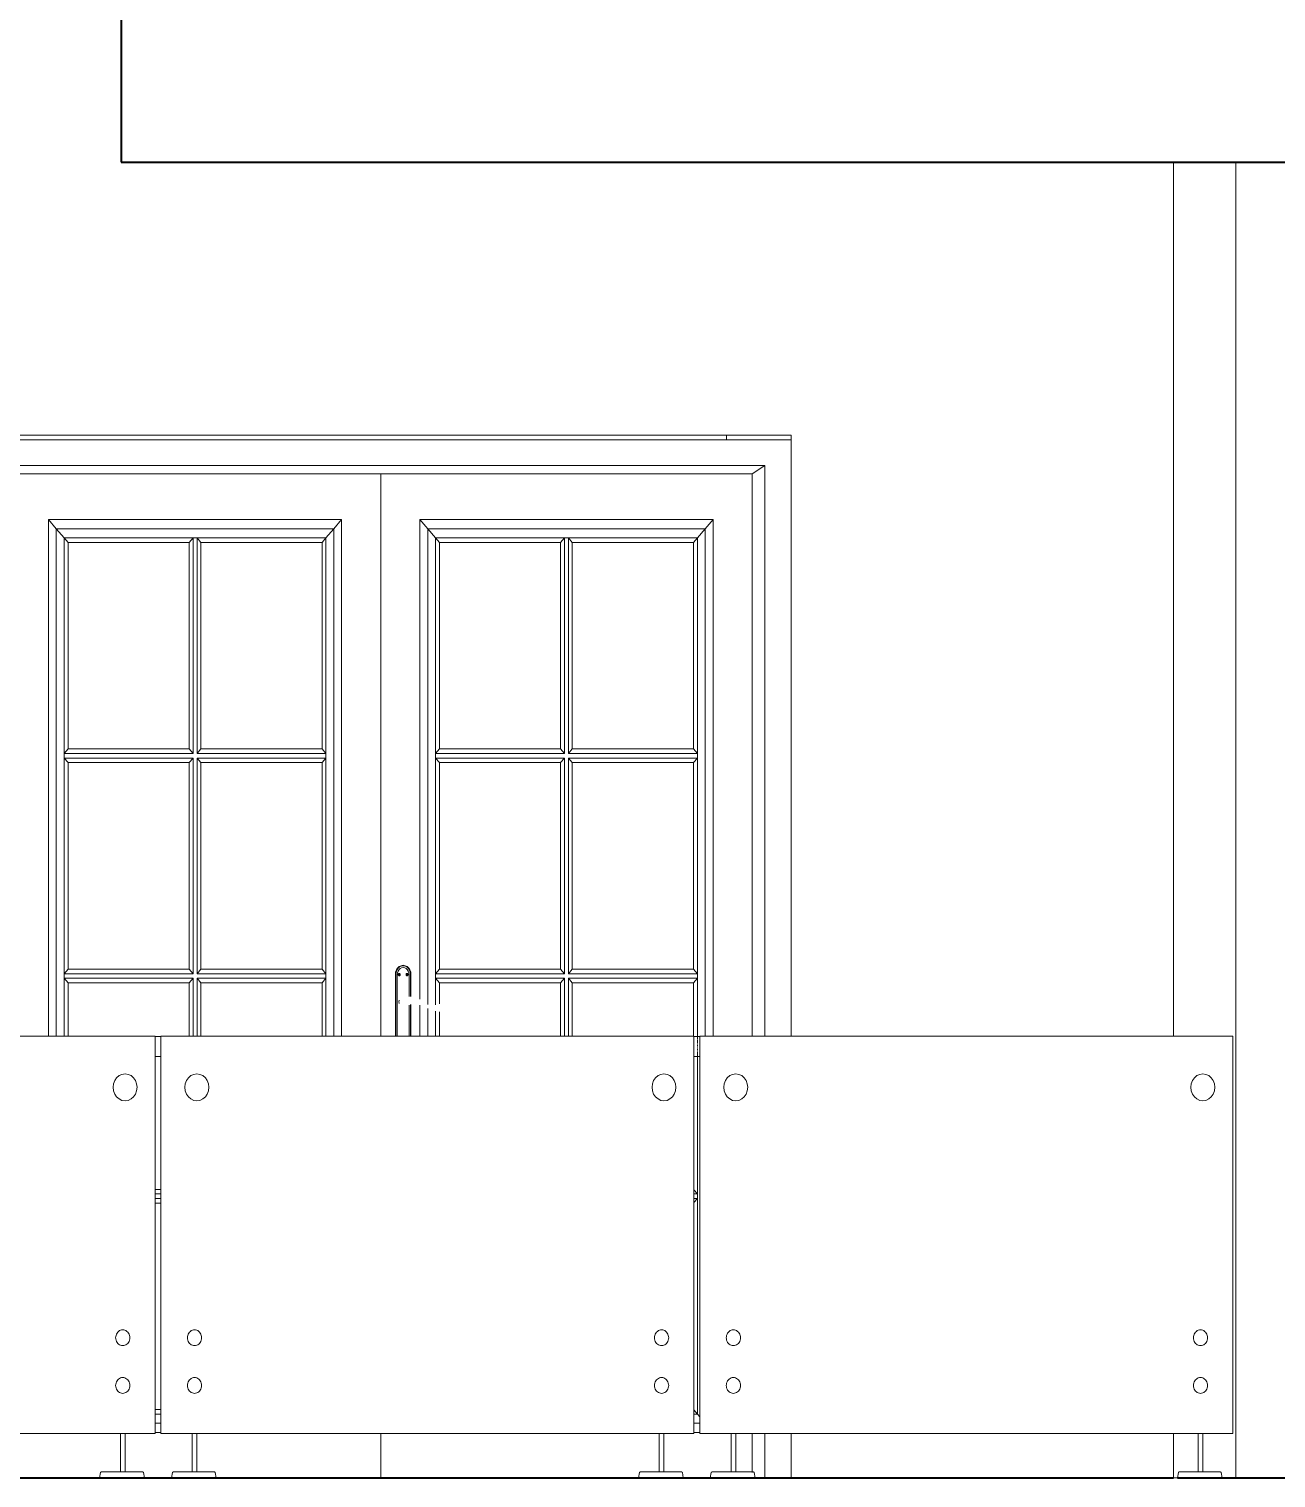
# Model space of a CAD drawing. Header units: inches. Extents: x 137851 to 141026, y -21374 to -19129.
# Drawn here: x 139119.3 to 139219.7, y -20372.3 to -20255.6 of the extents above; entities that cross this region are included whole.
import ezdxf

# ---------------------------------------------------------------- set-up
doc = ezdxf.new("R2010")
doc.units = ezdxf.units.IN
doc.header["$LTSCALE"] = 0.5
doc.header["$MEASUREMENT"] = 0
for name, color, linetype, lineweight in [('PARAPET', 50, 'Continuous', 13), ('wall', 1, 'Continuous', 40), ('window', 4, 'Continuous', 13)]:
    doc.layers.add(name, color=color, linetype=linetype, lineweight=lineweight)

msp = doc.modelspace()

# ---------------------------------------------------------------- linework, layer by layer
at = {"layer": 'PARAPET'}
for p, q in [((139211.45, -20336.71), (139211.45, -20266.29)), ((139216.45, -20372.29), (139216.45, -20266.29))]:
    msp.add_line(p, q, dxfattribs=at)
at = {"layer": 'wall'}
for p, q in [((139126.67, -20252.29), (139126.67, -20266.29)), ((139126.67, -20266.29), (139361.68, -20266.29)), ((139117.68, -20372.29), (139124.95, -20372.29)), ((139124.95, -20372.29), (139134.34, -20372.29)), ((139134.34, -20372.29), (139147.59, -20372.29)), ((139147.59, -20372.29), (139168.35, -20372.29)), ((139168.35, -20372.29), (139177.74, -20372.29)), ((139177.74, -20372.29), (139178.53, -20372.29)), ((139178.53, -20372.29), (139180.64, -20372.29)), ((139180.64, -20372.29), (139211.45, -20372.29)), ((139211.75, -20372.29), (139229.26, -20372.29)), ((139215.36, -20372.29), (139216.45, -20372.29))]:
    msp.add_line(p, q, dxfattribs=at)
at = {"layer": 'window'}
for p, q in [((139084.64, -20288.29), (139180.64, -20288.29)), ((139175.45, -20288.66), (139175.45, -20288.29)), ((139180.64, -20288.66), (139180.64, -20288.29)), ((139084.64, -20288.66), (139180.64, -20288.66)), ((139180.64, -20336.71), (139180.64, -20288.66)), ((139178.53, -20290.72), (139086.75, -20290.72)), ((139178.53, -20290.72), (139177.5, -20291.4)), ((139178.53, -20336.71), (139178.53, -20290.72)), ((139087.78, -20291.4), (139177.5, -20291.4)), ((139147.59, -20336.71), (139147.59, -20291.4)), ((139177.5, -20291.4), (139177.5, -20336.71)), ((139120.83, -20295.08), (139120.83, -20336.71)), ((139144.44, -20295.08), (139120.83, -20295.08)), ((139120.83, -20295.08), (139121.46, -20295.82)), ((139144.44, -20295.08), (139143.81, -20295.82)), ((139144.44, -20336.71), (139144.44, -20295.08)), ((139150.74, -20295.08), (139150.74, -20333.73)), ((139174.35, -20295.08), (139150.74, -20295.08)), ((139150.74, -20295.08), (139151.37, -20295.82)), ((139174.35, -20295.08), (139173.72, -20295.82)), ((139174.35, -20336.71), (139174.35, -20295.08)), ((139121.46, -20295.82), (139121.46, -20336.71)), ((139143.81, -20295.82), (139121.46, -20295.82)), ((139121.46, -20295.82), (139122.09, -20296.55)), ((139122.09, -20296.55), (139122.09, -20336.71)), ((139122.09, -20296.55), (139143.18, -20296.55)), ((139122.41, -20296.92), (139122.09, -20296.55)), ((139132.17, -20296.92), (139132.48, -20296.55)), ((139132.48, -20296.55), (139132.48, -20313.92)), ((139132.8, -20313.92), (139132.8, -20296.55)), ((139132.8, -20296.55), (139133.11, -20296.92)), ((139142.87, -20296.92), (139143.18, -20296.55)), ((139143.81, -20295.82), (139143.18, -20296.55)), ((139143.18, -20336.71), (139143.18, -20296.55)), ((139143.81, -20295.82), (139143.81, -20336.71)), ((139151.37, -20295.82), (139151.37, -20334.15)), ((139173.72, -20295.82), (139151.37, -20295.82)), ((139151.37, -20295.82), (139152, -20296.55)), ((139152, -20296.55), (139152, -20334.18)), ((139152, -20296.55), (139173.09, -20296.55)), ((139152.31, -20296.92), (139152, -20296.55)), ((139162.07, -20296.92), (139162.39, -20296.55)), ((139162.39, -20296.55), (139162.39, -20313.92)), ((139162.7, -20313.92), (139162.7, -20296.55)), ((139162.7, -20296.55), (139163.02, -20296.92)), ((139172.78, -20296.92), (139173.09, -20296.55)), ((139173.72, -20295.82), (139173.09, -20296.55)), ((139173.09, -20336.72), (139173.09, -20296.55)), ((139173.72, -20295.82), (139173.72, -20336.71)), ((139122.41, -20296.92), (139122.41, -20313.56)), ((139132.17, -20296.92), (139122.41, -20296.92)), ((139132.17, -20313.56), (139132.17, -20296.92)), ((139142.87, -20296.92), (139133.11, -20296.92)), ((139133.11, -20296.92), (139133.11, -20313.56)), ((139142.87, -20313.56), (139142.87, -20296.92)), ((139152.31, -20296.92), (139152.31, -20313.56)), ((139162.07, -20296.92), (139152.31, -20296.92)), ((139162.07, -20313.56), (139162.07, -20296.92)), ((139172.78, -20296.92), (139163.02, -20296.92)), ((139163.02, -20296.92), (139163.02, -20313.56)), ((139172.78, -20313.56), (139172.78, -20296.92)), ((139122.09, -20313.92), (139122.41, -20313.56)), ((139132.48, -20313.92), (139122.09, -20313.92)), ((139122.41, -20313.56), (139132.17, -20313.56)), ((139132.48, -20313.92), (139132.17, -20313.56)), ((139133.11, -20313.56), (139132.8, -20313.92)), ((139143.18, -20313.92), (139132.8, -20313.92)), ((139133.11, -20313.56), (139142.87, -20313.56)), ((139142.87, -20313.56), (139143.18, -20313.92)), ((139152, -20313.92), (139152.31, -20313.56)), ((139162.39, -20313.92), (139152, -20313.92)), ((139152.31, -20313.56), (139162.07, -20313.56)), ((139162.39, -20313.92), (139162.07, -20313.56)), ((139163.02, -20313.56), (139162.7, -20313.92)), ((139173.09, -20313.92), (139162.7, -20313.92)), ((139163.02, -20313.56), (139172.78, -20313.56)), ((139172.78, -20313.56), (139173.09, -20313.92)), ((139122.09, -20314.29), (139132.48, -20314.29)), ((139122.41, -20314.66), (139122.09, -20314.29)), ((139132.17, -20314.66), (139122.41, -20314.66)), ((139122.41, -20314.66), (139122.41, -20331.3)), ((139132.17, -20314.66), (139132.48, -20314.29)), ((139132.17, -20331.3), (139132.17, -20314.66)), ((139132.48, -20314.29), (139132.48, -20331.67)), ((139132.8, -20331.67), (139132.8, -20314.29)), ((139132.8, -20314.29), (139143.18, -20314.29)), ((139132.8, -20314.29), (139133.11, -20314.66)), ((139133.11, -20314.66), (139133.11, -20331.3)), ((139142.87, -20314.66), (139133.11, -20314.66)), ((139143.18, -20314.29), (139142.87, -20314.66)), ((139142.87, -20331.3), (139142.87, -20314.66)), ((139152, -20314.29), (139162.39, -20314.29)), ((139152.31, -20314.66), (139152, -20314.29)), ((139162.07, -20314.66), (139152.31, -20314.66)), ((139152.31, -20314.66), (139152.31, -20331.3)), ((139162.07, -20314.66), (139162.39, -20314.29)), ((139162.07, -20331.3), (139162.07, -20314.66)), ((139162.39, -20314.29), (139162.39, -20331.67)), ((139162.7, -20331.67), (139162.7, -20314.29)), ((139162.7, -20314.29), (139173.09, -20314.29)), ((139162.7, -20314.29), (139163.02, -20314.66)), ((139163.02, -20314.66), (139163.02, -20331.3)), ((139172.78, -20314.66), (139163.02, -20314.66)), ((139173.09, -20314.29), (139172.78, -20314.66)), ((139172.78, -20331.3), (139172.78, -20314.66)), ((139122.09, -20331.67), (139122.41, -20331.3)), ((139132.48, -20331.67), (139122.09, -20331.67)), ((139122.41, -20331.3), (139132.17, -20331.3)), ((139132.48, -20331.67), (139132.17, -20331.3)), ((139133.11, -20331.3), (139132.8, -20331.67)), ((139143.18, -20331.67), (139132.8, -20331.67)), ((139133.11, -20331.3), (139142.87, -20331.3)), ((139142.87, -20331.3), (139143.18, -20331.67)), ((139148.77, -20331.73), (139148.79, -20331.54)), ((139148.77, -20336.71), (139148.77, -20331.73)), ((139148.79, -20331.54), (139148.85, -20331.36)), ((139148.8, -20331.73), (139148.82, -20331.55)), ((139148.8, -20336.71), (139148.8, -20331.73)), ((139148.82, -20331.55), (139148.88, -20331.38)), ((139148.85, -20331.36), (139148.95, -20331.21)), ((139148.88, -20331.38), (139148.97, -20331.24)), ((139148.92, -20331.74), (139148.94, -20331.59)), ((139148.94, -20331.59), (139148.99, -20331.45)), ((139148.95, -20331.21), (139149.08, -20331.09)), ((139148.97, -20331.24), (139149.1, -20331.12)), ((139148.99, -20331.45), (139149.06, -20331.34)), ((139149, -20331.72), (139149.01, -20331.7)), ((139149, -20331.74), (139149, -20331.72)), ((139149.01, -20331.7), (139149.02, -20331.68)), ((139149.02, -20331.68), (139149.04, -20331.66)), ((139149.02, -20331.68), (139149.08, -20331.74)), ((139149.08, -20331.74), (139149.03, -20331.67)), ((139149.04, -20331.66), (139149.06, -20331.65)), ((139149.06, -20331.34), (139149.16, -20331.25)), ((139149.06, -20331.65), (139149.08, -20331.65)), ((139149.08, -20331.09), (139149.23, -20331.02)), ((139149.08, -20331.65), (139149.1, -20331.65)), ((139149.13, -20331.67), (139149.08, -20331.74)), ((139149.14, -20331.68), (139149.08, -20331.74)), ((139149.1, -20331.12), (139149.24, -20331.05)), ((139149.1, -20331.65), (139149.12, -20331.66)), ((139149.12, -20331.66), (139149.14, -20331.68)), ((139149.14, -20331.68), (139149.15, -20331.7)), ((139149.15, -20331.7), (139149.16, -20331.72)), ((139149.16, -20331.25), (139149.27, -20331.2)), ((139149.16, -20331.72), (139149.16, -20331.74)), ((139149.23, -20331.02), (139149.4, -20330.99)), ((139149.24, -20331.05), (139149.4, -20331.03)), ((139149.27, -20331.2), (139149.4, -20331.18)), ((139149.4, -20330.99), (139149.56, -20331.02)), ((139149.4, -20331.03), (139149.55, -20331.05)), ((139149.4, -20331.18), (139149.52, -20331.2)), ((139149.52, -20331.2), (139149.63, -20331.25)), ((139149.55, -20331.05), (139149.69, -20331.12)), ((139149.56, -20331.02), (139149.71, -20331.09)), ((139149.63, -20331.25), (139149.73, -20331.34)), ((139149.63, -20331.72), (139149.64, -20331.7)), ((139149.63, -20331.74), (139149.63, -20331.72)), ((139149.64, -20331.7), (139149.65, -20331.68)), ((139149.65, -20331.68), (139149.67, -20331.66)), ((139149.65, -20331.68), (139149.65, -20331.68)), ((139149.65, -20331.68), (139149.71, -20331.74)), ((139149.71, -20331.74), (139149.66, -20331.67)), ((139149.67, -20331.66), (139149.69, -20331.65)), ((139149.69, -20331.12), (139149.82, -20331.24)), ((139149.69, -20331.65), (139149.71, -20331.65)), ((139149.71, -20331.09), (139149.84, -20331.21)), ((139149.71, -20331.65), (139149.73, -20331.65)), ((139149.76, -20331.67), (139149.71, -20331.74)), ((139149.77, -20331.68), (139149.71, -20331.74)), ((139149.73, -20331.34), (139149.8, -20331.45)), ((139149.73, -20331.65), (139149.75, -20331.66)), ((139149.75, -20331.66), (139149.76, -20331.67)), ((139149.76, -20331.67), (139149.77, -20331.68)), ((139149.77, -20331.68), (139149.78, -20331.7)), ((139149.78, -20331.7), (139149.79, -20331.72)), ((139149.79, -20331.72), (139149.79, -20331.74)), ((139149.8, -20331.45), (139149.85, -20331.59)), ((139149.82, -20331.24), (139149.91, -20331.38)), ((139149.84, -20331.21), (139149.94, -20331.36)), ((139149.85, -20331.59), (139149.87, -20331.74)), ((139149.91, -20331.38), (139149.97, -20331.55)), ((139149.94, -20331.36), (139150, -20331.54)), ((139149.97, -20331.55), (139149.99, -20331.73)), ((139149.99, -20331.73), (139149.99, -20333.51)), ((139150, -20331.54), (139150.02, -20331.73)), ((139150.02, -20331.73), (139150.02, -20333.51)), ((139152, -20331.67), (139152.31, -20331.3)), ((139162.39, -20331.67), (139152, -20331.67)), ((139152.31, -20331.3), (139162.07, -20331.3)), ((139162.39, -20331.67), (139162.07, -20331.3)), ((139163.02, -20331.3), (139162.7, -20331.67)), ((139173.09, -20331.67), (139162.7, -20331.67)), ((139163.02, -20331.3), (139172.78, -20331.3)), ((139172.78, -20331.3), (139173.09, -20331.67)), ((139122.09, -20332.03), (139132.48, -20332.03)), ((139122.41, -20332.4), (139122.09, -20332.03)), ((139132.17, -20332.4), (139122.41, -20332.4)), ((139122.41, -20332.4), (139122.41, -20336.71)), ((139132.48, -20332.03), (139132.17, -20332.4)), ((139132.17, -20336.71), (139132.17, -20332.4)), ((139132.48, -20332.03), (139132.48, -20336.71)), ((139132.8, -20336.71), (139132.8, -20332.03)), ((139132.8, -20332.03), (139143.18, -20332.03)), ((139132.8, -20332.03), (139133.11, -20332.4)), ((139133.11, -20332.4), (139133.11, -20336.71)), ((139142.87, -20332.4), (139133.11, -20332.4)), ((139142.87, -20332.4), (139143.18, -20332.03)), ((139142.87, -20336.71), (139142.87, -20332.4)), ((139148.92, -20336.71), (139148.92, -20331.74)), ((139149, -20331.77), (139149, -20331.74)), ((139149.01, -20331.79), (139149, -20331.77)), ((139149.02, -20331.81), (139149.01, -20331.79)), ((139149.08, -20331.74), (139149.02, -20331.8)), ((139149.04, -20331.82), (139149.02, -20331.81)), ((139149.08, -20331.75), (139149.03, -20331.81)), ((139149.06, -20331.83), (139149.04, -20331.82)), ((139149.08, -20331.83), (139149.06, -20331.83)), ((139149.14, -20331.8), (139149.08, -20331.74)), ((139149.08, -20331.75), (139149.13, -20331.81)), ((139149.1, -20331.83), (139149.08, -20331.83)), ((139149.12, -20331.82), (139149.1, -20331.83)), ((139149.13, -20331.81), (139149.12, -20331.82)), ((139149.14, -20331.81), (139149.13, -20331.81)), ((139149.15, -20331.79), (139149.14, -20331.81)), ((139149.16, -20331.77), (139149.15, -20331.79)), ((139149.16, -20331.74), (139149.16, -20331.77)), ((139149.63, -20331.77), (139149.63, -20331.74)), ((139149.64, -20331.79), (139149.63, -20331.77)), ((139149.65, -20331.8), (139149.64, -20331.79)), ((139149.71, -20331.74), (139149.65, -20331.8)), ((139149.65, -20331.81), (139149.65, -20331.8)), ((139149.67, -20331.82), (139149.65, -20331.81)), ((139149.71, -20331.75), (139149.66, -20331.81)), ((139149.69, -20331.83), (139149.67, -20331.82)), ((139149.71, -20331.83), (139149.69, -20331.83)), ((139149.77, -20331.8), (139149.71, -20331.74)), ((139149.71, -20331.75), (139149.76, -20331.81)), ((139149.73, -20331.83), (139149.71, -20331.83)), ((139149.75, -20331.82), (139149.73, -20331.83)), ((139149.77, -20331.81), (139149.75, -20331.82)), ((139149.78, -20331.79), (139149.77, -20331.81)), ((139149.79, -20331.77), (139149.78, -20331.79)), ((139149.79, -20331.74), (139149.79, -20331.77)), ((139149.87, -20331.74), (139149.87, -20333.5)), ((139152, -20332.03), (139162.39, -20332.03)), ((139152.31, -20332.4), (139152, -20332.03)), ((139162.07, -20332.4), (139152.31, -20332.4)), ((139152.31, -20332.4), (139152.31, -20334.1)), ((139162.39, -20332.03), (139162.07, -20332.4)), ((139162.07, -20336.71), (139162.07, -20332.4)), ((139162.39, -20332.03), (139162.39, -20336.71)), ((139162.7, -20336.71), (139162.7, -20332.03)), ((139162.7, -20332.03), (139173.09, -20332.03)), ((139162.7, -20332.03), (139163.02, -20332.4)), ((139163.02, -20332.4), (139163.02, -20336.71)), ((139172.78, -20332.4), (139163.02, -20332.4)), ((139172.78, -20332.4), (139173.09, -20332.03)), ((139172.78, -20336.71), (139172.78, -20332.4)), ((139149.06, -20333.83), (139149.05, -20333.93)), ((139149.05, -20333.93), (139149.06, -20334.04)), ((139149.07, -20333.8), (139149.06, -20333.83)), ((139149.06, -20334.04), (139149.07, -20334.07)), ((139149.87, -20334.19), (139149.87, -20336.71)), ((139149.99, -20334.15), (139149.99, -20336.71)), ((139150.02, -20334.14), (139150.02, -20336.71)), ((139150.74, -20334.19), (139150.74, -20336.71)), ((139151.37, -20334.46), (139151.37, -20336.71)), ((139152, -20334.69), (139152, -20336.71)), ((139152.31, -20334.73), (139152.31, -20336.71)), ((139086.49, -20336.71), (139129.41, -20336.71)), ((139129.41, -20336.71), (139129.41, -20368.71)), ((139129.89, -20336.72), (139129.41, -20336.72)), ((139129.89, -20336.71), (139172.81, -20336.71)), ((139129.89, -20368.71), (139129.89, -20336.71)), ((139172.81, -20336.71), (139172.81, -20368.71)), ((139173.29, -20336.72), (139172.81, -20336.72)), ((139173.09, -20336.83), (139173.09, -20336.73)), ((139173.09, -20336.92), (139173.09, -20336.86)), ((139173.09, -20337.04), (139173.09, -20336.96)), ((139173.09, -20337.17), (139173.09, -20337.08)), ((139173.09, -20337.27), (139173.09, -20337.22)), ((139173.09, -20337.37), (139173.09, -20337.32)), ((139173.09, -20337.48), (139173.09, -20337.42)), ((139173.09, -20337.58), (139173.09, -20337.53)), ((139173.29, -20336.71), (139216.21, -20336.71)), ((139173.29, -20368.71), (139173.29, -20336.71)), ((139216.21, -20336.71), (139216.21, -20368.71)), ((139129.89, -20338.34), (139129.41, -20338.34)), ((139173.29, -20338.34), (139172.81, -20338.34)), ((139173.09, -20337.69), (139173.09, -20337.64)), ((139173.09, -20337.84), (139173.09, -20337.74)), ((139173.09, -20337.94), (139173.09, -20337.89)), ((139173.09, -20338.07), (139173.09, -20337.98)), ((139173.09, -20338.17), (139173.09, -20338.1)), ((139173.09, -20338.28), (139173.09, -20338.21)), ((139173.09, -20367.15), (139173.09, -20338.3)), ((139126.32, -20340.06), (139126.52, -20339.88)), ((139126.52, -20339.88), (139126.75, -20339.78)), ((139126.75, -20339.78), (139127, -20339.74)), ((139127.25, -20339.78), (139127, -20339.74)), ((139127.25, -20339.78), (139127.48, -20339.88)), ((139127.68, -20340.06), (139127.48, -20339.88)), ((139132.1, -20340.06), (139132.3, -20339.88)), ((139132.3, -20339.88), (139132.53, -20339.78)), ((139132.53, -20339.78), (139132.78, -20339.74)), ((139133.03, -20339.78), (139132.78, -20339.74)), ((139133.03, -20339.78), (139133.27, -20339.88)), ((139133.47, -20340.06), (139133.27, -20339.88)), ((139169.72, -20340.06), (139169.92, -20339.88)), ((139169.92, -20339.88), (139170.15, -20339.78)), ((139170.15, -20339.78), (139170.4, -20339.74)), ((139170.65, -20339.78), (139170.4, -20339.74)), ((139170.65, -20339.78), (139170.88, -20339.88)), ((139171.08, -20340.06), (139170.88, -20339.88)), ((139175.5, -20340.06), (139175.7, -20339.88)), ((139175.7, -20339.88), (139175.93, -20339.78)), ((139175.93, -20339.78), (139176.18, -20339.74)), ((139176.43, -20339.78), (139176.18, -20339.74)), ((139176.43, -20339.78), (139176.67, -20339.88)), ((139176.87, -20340.06), (139176.67, -20339.88)), ((139213.12, -20340.06), (139213.32, -20339.88)), ((139213.32, -20339.88), (139213.55, -20339.78)), ((139213.55, -20339.78), (139213.8, -20339.74)), ((139214.05, -20339.78), (139213.8, -20339.74)), ((139214.05, -20339.78), (139214.28, -20339.88)), ((139214.48, -20340.06), (139214.28, -20339.88)), ((139126.07, -20340.54), (139126.04, -20340.82)), ((139126.04, -20340.82), (139126.07, -20341.1)), ((139126.07, -20340.54), (139126.16, -20340.28)), ((139126.16, -20340.28), (139126.32, -20340.06)), ((139127.68, -20340.06), (139127.83, -20340.28)), ((139127.93, -20340.54), (139127.83, -20340.28)), ((139127.93, -20340.54), (139127.96, -20340.82)), ((139127.93, -20341.1), (139127.96, -20340.82)), ((139131.85, -20340.54), (139131.82, -20340.82)), ((139131.82, -20340.82), (139131.85, -20341.1)), ((139131.85, -20340.54), (139131.95, -20340.28)), ((139131.95, -20340.28), (139132.1, -20340.06)), ((139133.47, -20340.06), (139133.62, -20340.28)), ((139133.71, -20340.54), (139133.62, -20340.28)), ((139133.71, -20340.54), (139133.75, -20340.82)), ((139133.71, -20341.1), (139133.75, -20340.82)), ((139169.47, -20340.54), (139169.44, -20340.82)), ((139169.44, -20340.82), (139169.47, -20341.1)), ((139169.47, -20340.54), (139169.56, -20340.28)), ((139169.56, -20340.28), (139169.72, -20340.06)), ((139171.08, -20340.06), (139171.23, -20340.28)), ((139171.33, -20340.54), (139171.23, -20340.28)), ((139171.33, -20340.54), (139171.36, -20340.82)), ((139171.33, -20341.1), (139171.36, -20340.82)), ((139175.25, -20340.54), (139175.22, -20340.82)), ((139175.22, -20340.82), (139175.25, -20341.1)), ((139175.25, -20340.54), (139175.35, -20340.28)), ((139175.35, -20340.28), (139175.5, -20340.06)), ((139176.87, -20340.06), (139177.02, -20340.28)), ((139177.11, -20340.54), (139177.02, -20340.28)), ((139177.11, -20340.54), (139177.15, -20340.82)), ((139177.11, -20341.1), (139177.15, -20340.82)), ((139212.87, -20340.54), (139212.84, -20340.82)), ((139212.84, -20340.82), (139212.87, -20341.1)), ((139212.87, -20340.54), (139212.96, -20340.28)), ((139212.96, -20340.28), (139213.12, -20340.06)), ((139214.48, -20340.06), (139214.63, -20340.28)), ((139214.73, -20340.54), (139214.63, -20340.28)), ((139214.73, -20340.54), (139214.76, -20340.82)), ((139214.73, -20341.1), (139214.76, -20340.82)), ((139126.16, -20341.37), (139126.07, -20341.1)), ((139126.32, -20341.59), (139126.16, -20341.37)), ((139126.32, -20341.59), (139126.52, -20341.76)), ((139126.52, -20341.76), (139126.75, -20341.87)), ((139126.75, -20341.87), (139127, -20341.91)), ((139127, -20341.91), (139127.25, -20341.87)), ((139127.25, -20341.87), (139127.48, -20341.76)), ((139127.48, -20341.76), (139127.68, -20341.59)), ((139127.83, -20341.37), (139127.68, -20341.59)), ((139127.93, -20341.1), (139127.83, -20341.37)), ((139131.95, -20341.37), (139131.85, -20341.1)), ((139132.1, -20341.59), (139131.95, -20341.37)), ((139132.1, -20341.59), (139132.3, -20341.76)), ((139132.3, -20341.76), (139132.53, -20341.87)), ((139132.53, -20341.87), (139132.78, -20341.91)), ((139132.78, -20341.91), (139133.03, -20341.87)), ((139133.03, -20341.87), (139133.27, -20341.76)), ((139133.27, -20341.76), (139133.47, -20341.59)), ((139133.62, -20341.37), (139133.47, -20341.59)), ((139133.71, -20341.1), (139133.62, -20341.37)), ((139169.56, -20341.37), (139169.47, -20341.1)), ((139169.72, -20341.59), (139169.56, -20341.37)), ((139169.72, -20341.59), (139169.92, -20341.76)), ((139169.92, -20341.76), (139170.15, -20341.87)), ((139170.15, -20341.87), (139170.4, -20341.91)), ((139170.4, -20341.91), (139170.65, -20341.87)), ((139170.65, -20341.87), (139170.88, -20341.76)), ((139170.88, -20341.76), (139171.08, -20341.59)), ((139171.23, -20341.37), (139171.08, -20341.59)), ((139171.33, -20341.1), (139171.23, -20341.37)), ((139175.35, -20341.37), (139175.25, -20341.1)), ((139175.5, -20341.59), (139175.35, -20341.37)), ((139175.5, -20341.59), (139175.7, -20341.76)), ((139175.7, -20341.76), (139175.93, -20341.87)), ((139175.93, -20341.87), (139176.18, -20341.91)), ((139176.18, -20341.91), (139176.43, -20341.87)), ((139176.43, -20341.87), (139176.67, -20341.76)), ((139176.67, -20341.76), (139176.87, -20341.59)), ((139177.02, -20341.37), (139176.87, -20341.59)), ((139177.11, -20341.1), (139177.02, -20341.37)), ((139212.96, -20341.37), (139212.87, -20341.1)), ((139213.12, -20341.59), (139212.96, -20341.37)), ((139213.12, -20341.59), (139213.32, -20341.76)), ((139213.32, -20341.76), (139213.55, -20341.87)), ((139213.55, -20341.87), (139213.8, -20341.91)), ((139213.8, -20341.91), (139214.05, -20341.87)), ((139214.05, -20341.87), (139214.28, -20341.76)), ((139214.28, -20341.76), (139214.48, -20341.59)), ((139214.63, -20341.37), (139214.48, -20341.59)), ((139214.73, -20341.1), (139214.63, -20341.37)), ((139129.41, -20349.04), (139129.89, -20349.04)), ((139173.09, -20349.41), (139172.81, -20349.07)), ((139129.89, -20349.41), (139129.41, -20349.41)), ((139129.41, -20349.77), (139129.89, -20349.77)), ((139129.89, -20350.14), (139129.41, -20350.14)), ((139173.09, -20349.41), (139172.81, -20349.41)), ((139172.81, -20349.77), (139173.09, -20349.77)), ((139173.09, -20349.77), (139172.81, -20350.11)), ((139126.25, -20360.89), (139126.24, -20360.99)), ((139126.25, -20360.89), (139126.27, -20360.8)), ((139126.3, -20360.7), (139126.27, -20360.8)), ((139126.35, -20360.62), (139126.3, -20360.7)), ((139126.41, -20360.54), (139126.35, -20360.62)), ((139126.48, -20360.48), (139126.41, -20360.54)), ((139126.55, -20360.42), (139126.48, -20360.48)), ((139126.63, -20360.39), (139126.55, -20360.42)), ((139126.63, -20360.39), (139126.72, -20360.36)), ((139126.72, -20360.36), (139126.81, -20360.35)), ((139126.9, -20360.36), (139126.81, -20360.35)), ((139126.99, -20360.39), (139126.9, -20360.36)), ((139127.07, -20360.42), (139126.99, -20360.39)), ((139127.07, -20360.42), (139127.14, -20360.48)), ((139127.21, -20360.54), (139127.14, -20360.48)), ((139127.27, -20360.62), (139127.21, -20360.54)), ((139127.32, -20360.7), (139127.27, -20360.62)), ((139127.35, -20360.8), (139127.32, -20360.7)), ((139127.37, -20360.89), (139127.35, -20360.8)), ((139127.38, -20360.99), (139127.37, -20360.89)), ((139132.03, -20360.89), (139132.02, -20360.99)), ((139132.03, -20360.89), (139132.05, -20360.8)), ((139132.09, -20360.7), (139132.05, -20360.8)), ((139132.13, -20360.62), (139132.09, -20360.7)), ((139132.19, -20360.54), (139132.13, -20360.62)), ((139132.26, -20360.48), (139132.19, -20360.54)), ((139132.33, -20360.42), (139132.26, -20360.48)), ((139132.42, -20360.39), (139132.33, -20360.42)), ((139132.42, -20360.39), (139132.5, -20360.36)), ((139132.5, -20360.36), (139132.59, -20360.35)), ((139132.68, -20360.36), (139132.59, -20360.35)), ((139132.77, -20360.39), (139132.68, -20360.36)), ((139132.85, -20360.42), (139132.77, -20360.39)), ((139132.85, -20360.42), (139132.93, -20360.48)), ((139133, -20360.54), (139132.93, -20360.48)), ((139133.05, -20360.62), (139133, -20360.54)), ((139133.1, -20360.7), (139133.05, -20360.62)), ((139133.13, -20360.8), (139133.1, -20360.7)), ((139133.16, -20360.89), (139133.13, -20360.8)), ((139133.16, -20360.99), (139133.16, -20360.89)), ((139169.65, -20360.89), (139169.64, -20360.99)), ((139169.65, -20360.89), (139169.67, -20360.8)), ((139169.7, -20360.7), (139169.67, -20360.8)), ((139169.75, -20360.62), (139169.7, -20360.7)), ((139169.81, -20360.54), (139169.75, -20360.62)), ((139169.88, -20360.48), (139169.81, -20360.54)), ((139169.95, -20360.42), (139169.88, -20360.48)), ((139170.03, -20360.39), (139169.95, -20360.42)), ((139170.03, -20360.39), (139170.12, -20360.36)), ((139170.12, -20360.36), (139170.21, -20360.35)), ((139170.3, -20360.36), (139170.21, -20360.35)), ((139170.39, -20360.39), (139170.3, -20360.36)), ((139170.47, -20360.42), (139170.39, -20360.39)), ((139170.47, -20360.42), (139170.54, -20360.48)), ((139170.61, -20360.54), (139170.54, -20360.48)), ((139170.67, -20360.62), (139170.61, -20360.54)), ((139170.72, -20360.7), (139170.67, -20360.62)), ((139170.75, -20360.8), (139170.72, -20360.7)), ((139170.77, -20360.89), (139170.75, -20360.8)), ((139170.78, -20360.99), (139170.77, -20360.89)), ((139175.43, -20360.89), (139175.42, -20360.99)), ((139175.43, -20360.89), (139175.45, -20360.8)), ((139175.49, -20360.7), (139175.45, -20360.8)), ((139175.53, -20360.62), (139175.49, -20360.7)), ((139175.59, -20360.54), (139175.53, -20360.62)), ((139175.66, -20360.48), (139175.59, -20360.54)), ((139175.73, -20360.42), (139175.66, -20360.48)), ((139175.82, -20360.39), (139175.73, -20360.42)), ((139175.82, -20360.39), (139175.9, -20360.36)), ((139175.9, -20360.36), (139175.99, -20360.35)), ((139176.08, -20360.36), (139175.99, -20360.35)), ((139176.17, -20360.39), (139176.08, -20360.36)), ((139176.25, -20360.42), (139176.17, -20360.39)), ((139176.25, -20360.42), (139176.33, -20360.48)), ((139176.4, -20360.54), (139176.33, -20360.48)), ((139176.45, -20360.62), (139176.4, -20360.54)), ((139176.5, -20360.7), (139176.45, -20360.62)), ((139176.53, -20360.8), (139176.5, -20360.7)), ((139176.56, -20360.89), (139176.53, -20360.8)), ((139176.56, -20360.99), (139176.56, -20360.89)), ((139213.05, -20360.89), (139213.04, -20360.99)), ((139213.05, -20360.89), (139213.07, -20360.8)), ((139213.1, -20360.7), (139213.07, -20360.8)), ((139213.15, -20360.62), (139213.1, -20360.7)), ((139213.21, -20360.54), (139213.15, -20360.62)), ((139213.28, -20360.48), (139213.21, -20360.54)), ((139213.35, -20360.42), (139213.28, -20360.48)), ((139213.43, -20360.39), (139213.35, -20360.42)), ((139213.43, -20360.39), (139213.52, -20360.36)), ((139213.52, -20360.36), (139213.61, -20360.35)), ((139213.7, -20360.36), (139213.61, -20360.35)), ((139213.79, -20360.39), (139213.7, -20360.36)), ((139213.87, -20360.42), (139213.79, -20360.39)), ((139213.87, -20360.42), (139213.94, -20360.48)), ((139214.01, -20360.54), (139213.94, -20360.48)), ((139214.07, -20360.62), (139214.01, -20360.54)), ((139214.12, -20360.7), (139214.07, -20360.62)), ((139214.15, -20360.8), (139214.12, -20360.7)), ((139214.17, -20360.89), (139214.15, -20360.8)), ((139214.18, -20360.99), (139214.17, -20360.89)), ((139126.24, -20360.99), (139126.25, -20361.09)), ((139126.25, -20361.09), (139126.27, -20361.19)), ((139126.27, -20361.19), (139126.3, -20361.29)), ((139126.3, -20361.29), (139126.35, -20361.37)), ((139126.35, -20361.37), (139126.41, -20361.45)), ((139126.41, -20361.45), (139126.48, -20361.51)), ((139126.55, -20361.56), (139126.48, -20361.51)), ((139126.63, -20361.6), (139126.55, -20361.56)), ((139126.72, -20361.63), (139126.63, -20361.6)), ((139126.81, -20361.63), (139126.72, -20361.63)), ((139126.81, -20361.63), (139126.9, -20361.63)), ((139126.99, -20361.6), (139126.9, -20361.63)), ((139126.99, -20361.6), (139127.07, -20361.56)), ((139127.07, -20361.56), (139127.14, -20361.51)), ((139127.14, -20361.51), (139127.21, -20361.45)), ((139127.21, -20361.45), (139127.27, -20361.37)), ((139127.27, -20361.37), (139127.32, -20361.29)), ((139127.32, -20361.29), (139127.35, -20361.19)), ((139127.35, -20361.19), (139127.37, -20361.09)), ((139127.37, -20361.09), (139127.38, -20360.99)), ((139132.02, -20360.99), (139132.03, -20361.09)), ((139132.03, -20361.09), (139132.05, -20361.19)), ((139132.05, -20361.19), (139132.09, -20361.29)), ((139132.09, -20361.29), (139132.13, -20361.37)), ((139132.13, -20361.37), (139132.19, -20361.45)), ((139132.19, -20361.45), (139132.26, -20361.51)), ((139132.33, -20361.56), (139132.26, -20361.51)), ((139132.42, -20361.6), (139132.33, -20361.56)), ((139132.5, -20361.63), (139132.42, -20361.6)), ((139132.59, -20361.63), (139132.5, -20361.63)), ((139132.59, -20361.63), (139132.68, -20361.63)), ((139132.77, -20361.6), (139132.68, -20361.63)), ((139132.77, -20361.6), (139132.85, -20361.56)), ((139132.85, -20361.56), (139132.93, -20361.51)), ((139132.93, -20361.51), (139133, -20361.45)), ((139133, -20361.45), (139133.05, -20361.37)), ((139133.05, -20361.37), (139133.1, -20361.29)), ((139133.1, -20361.29), (139133.13, -20361.19)), ((139133.13, -20361.19), (139133.16, -20361.09)), ((139133.16, -20361.09), (139133.16, -20360.99)), ((139169.64, -20360.99), (139169.65, -20361.09)), ((139169.65, -20361.09), (139169.67, -20361.19)), ((139169.67, -20361.19), (139169.7, -20361.29)), ((139169.7, -20361.29), (139169.75, -20361.37)), ((139169.75, -20361.37), (139169.81, -20361.45)), ((139169.81, -20361.45), (139169.88, -20361.51)), ((139169.95, -20361.56), (139169.88, -20361.51)), ((139170.03, -20361.6), (139169.95, -20361.56)), ((139170.12, -20361.63), (139170.03, -20361.6)), ((139170.21, -20361.63), (139170.12, -20361.63)), ((139170.21, -20361.63), (139170.3, -20361.63)), ((139170.39, -20361.6), (139170.3, -20361.63)), ((139170.39, -20361.6), (139170.47, -20361.56)), ((139170.47, -20361.56), (139170.54, -20361.51)), ((139170.54, -20361.51), (139170.61, -20361.45)), ((139170.61, -20361.45), (139170.67, -20361.37)), ((139170.67, -20361.37), (139170.72, -20361.29)), ((139170.72, -20361.29), (139170.75, -20361.19)), ((139170.75, -20361.19), (139170.77, -20361.09)), ((139170.77, -20361.09), (139170.78, -20360.99)), ((139175.42, -20360.99), (139175.43, -20361.09)), ((139175.43, -20361.09), (139175.45, -20361.19)), ((139175.45, -20361.19), (139175.49, -20361.29)), ((139175.49, -20361.29), (139175.53, -20361.37)), ((139175.53, -20361.37), (139175.59, -20361.45)), ((139175.59, -20361.45), (139175.66, -20361.51)), ((139175.73, -20361.56), (139175.66, -20361.51)), ((139175.82, -20361.6), (139175.73, -20361.56)), ((139175.9, -20361.63), (139175.82, -20361.6)), ((139175.99, -20361.63), (139175.9, -20361.63)), ((139175.99, -20361.63), (139176.08, -20361.63)), ((139176.17, -20361.6), (139176.08, -20361.63)), ((139176.17, -20361.6), (139176.25, -20361.56)), ((139176.25, -20361.56), (139176.33, -20361.51)), ((139176.33, -20361.51), (139176.4, -20361.45)), ((139176.4, -20361.45), (139176.45, -20361.37)), ((139176.45, -20361.37), (139176.5, -20361.29)), ((139176.5, -20361.29), (139176.53, -20361.19)), ((139176.53, -20361.19), (139176.56, -20361.09)), ((139176.56, -20361.09), (139176.56, -20360.99)), ((139213.04, -20360.99), (139213.05, -20361.09)), ((139213.05, -20361.09), (139213.07, -20361.19)), ((139213.07, -20361.19), (139213.1, -20361.29)), ((139213.1, -20361.29), (139213.15, -20361.37)), ((139213.15, -20361.37), (139213.21, -20361.45)), ((139213.21, -20361.45), (139213.28, -20361.51)), ((139213.35, -20361.56), (139213.28, -20361.51)), ((139213.43, -20361.6), (139213.35, -20361.56)), ((139213.52, -20361.63), (139213.43, -20361.6)), ((139213.61, -20361.63), (139213.52, -20361.63)), ((139213.61, -20361.63), (139213.7, -20361.63)), ((139213.79, -20361.6), (139213.7, -20361.63)), ((139213.79, -20361.6), (139213.87, -20361.56)), ((139213.87, -20361.56), (139213.94, -20361.51)), ((139213.94, -20361.51), (139214.01, -20361.45)), ((139214.01, -20361.45), (139214.07, -20361.37)), ((139214.07, -20361.37), (139214.12, -20361.29)), ((139214.12, -20361.29), (139214.15, -20361.19)), ((139214.15, -20361.19), (139214.17, -20361.09)), ((139214.17, -20361.09), (139214.18, -20360.99)), ((139126.41, -20364.38), (139126.35, -20364.46)), ((139126.41, -20364.38), (139126.48, -20364.32)), ((139126.55, -20364.27), (139126.48, -20364.32)), ((139126.55, -20364.27), (139126.63, -20364.23)), ((139126.63, -20364.23), (139126.72, -20364.2)), ((139126.72, -20364.2), (139126.81, -20364.2)), ((139126.9, -20364.2), (139126.81, -20364.2)), ((139126.9, -20364.2), (139126.99, -20364.23)), ((139126.99, -20364.23), (139127.07, -20364.27)), ((139127.14, -20364.32), (139127.07, -20364.27)), ((139127.21, -20364.38), (139127.14, -20364.32)), ((139127.27, -20364.46), (139127.21, -20364.38)), ((139132.19, -20364.38), (139132.13, -20364.46)), ((139132.19, -20364.38), (139132.26, -20364.32)), ((139132.33, -20364.27), (139132.26, -20364.32)), ((139132.33, -20364.27), (139132.42, -20364.23)), ((139132.42, -20364.23), (139132.5, -20364.2)), ((139132.5, -20364.2), (139132.59, -20364.2)), ((139132.68, -20364.2), (139132.59, -20364.2)), ((139132.68, -20364.2), (139132.77, -20364.23)), ((139132.77, -20364.23), (139132.85, -20364.27)), ((139132.93, -20364.32), (139132.85, -20364.27)), ((139133, -20364.38), (139132.93, -20364.32)), ((139133.05, -20364.46), (139133, -20364.38)), ((139169.81, -20364.38), (139169.75, -20364.46)), ((139169.81, -20364.38), (139169.88, -20364.32)), ((139169.95, -20364.27), (139169.88, -20364.32)), ((139169.95, -20364.27), (139170.03, -20364.23)), ((139170.03, -20364.23), (139170.12, -20364.2)), ((139170.12, -20364.2), (139170.21, -20364.2)), ((139170.3, -20364.2), (139170.21, -20364.2)), ((139170.3, -20364.2), (139170.39, -20364.23)), ((139170.39, -20364.23), (139170.47, -20364.27)), ((139170.54, -20364.32), (139170.47, -20364.27)), ((139170.61, -20364.38), (139170.54, -20364.32)), ((139170.67, -20364.46), (139170.61, -20364.38)), ((139175.59, -20364.38), (139175.53, -20364.46)), ((139175.59, -20364.38), (139175.66, -20364.32)), ((139175.73, -20364.27), (139175.66, -20364.32)), ((139175.73, -20364.27), (139175.82, -20364.23)), ((139175.82, -20364.23), (139175.9, -20364.2)), ((139175.9, -20364.2), (139175.99, -20364.2)), ((139176.08, -20364.2), (139175.99, -20364.2)), ((139176.08, -20364.2), (139176.17, -20364.23)), ((139176.17, -20364.23), (139176.25, -20364.27)), ((139176.33, -20364.32), (139176.25, -20364.27)), ((139176.4, -20364.38), (139176.33, -20364.32)), ((139176.45, -20364.46), (139176.4, -20364.38)), ((139213.21, -20364.38), (139213.15, -20364.46)), ((139213.21, -20364.38), (139213.28, -20364.32)), ((139213.35, -20364.27), (139213.28, -20364.32)), ((139213.35, -20364.27), (139213.43, -20364.23)), ((139213.43, -20364.23), (139213.52, -20364.2)), ((139213.52, -20364.2), (139213.61, -20364.2)), ((139213.7, -20364.2), (139213.61, -20364.2)), ((139213.7, -20364.2), (139213.79, -20364.23)), ((139213.79, -20364.23), (139213.87, -20364.27)), ((139213.94, -20364.32), (139213.87, -20364.27)), ((139214.01, -20364.38), (139213.94, -20364.32)), ((139214.07, -20364.46), (139214.01, -20364.38)), ((139126.25, -20364.74), (139126.24, -20364.84)), ((139126.24, -20364.84), (139126.25, -20364.94)), ((139126.27, -20364.64), (139126.25, -20364.74)), ((139126.25, -20364.94), (139126.27, -20365.03)), ((139126.3, -20364.54), (139126.27, -20364.64)), ((139126.27, -20365.03), (139126.3, -20365.13)), ((139126.35, -20364.46), (139126.3, -20364.54)), ((139126.3, -20365.13), (139126.35, -20365.21)), ((139126.35, -20365.21), (139126.41, -20365.29)), ((139126.41, -20365.29), (139126.48, -20365.35)), ((139126.48, -20365.35), (139126.55, -20365.41)), ((139126.55, -20365.41), (139126.63, -20365.44)), ((139126.63, -20365.44), (139126.72, -20365.47)), ((139126.72, -20365.47), (139126.81, -20365.48)), ((139126.81, -20365.48), (139126.9, -20365.47)), ((139126.9, -20365.47), (139126.99, -20365.44)), ((139126.99, -20365.44), (139127.07, -20365.41)), ((139127.14, -20365.35), (139127.07, -20365.41)), ((139127.14, -20365.35), (139127.21, -20365.29)), ((139127.21, -20365.29), (139127.27, -20365.21)), ((139127.32, -20364.54), (139127.27, -20364.46)), ((139127.27, -20365.21), (139127.32, -20365.13)), ((139127.35, -20364.64), (139127.32, -20364.54)), ((139127.32, -20365.13), (139127.35, -20365.03)), ((139127.37, -20364.74), (139127.35, -20364.64)), ((139127.35, -20365.03), (139127.37, -20364.94)), ((139127.38, -20364.84), (139127.37, -20364.74)), ((139127.37, -20364.94), (139127.38, -20364.84)), ((139132.03, -20364.74), (139132.02, -20364.84)), ((139132.02, -20364.84), (139132.03, -20364.94)), ((139132.05, -20364.64), (139132.03, -20364.74)), ((139132.03, -20364.94), (139132.05, -20365.03)), ((139132.09, -20364.54), (139132.05, -20364.64)), ((139132.05, -20365.03), (139132.09, -20365.13)), ((139132.13, -20364.46), (139132.09, -20364.54)), ((139132.09, -20365.13), (139132.13, -20365.21)), ((139132.13, -20365.21), (139132.19, -20365.29)), ((139132.19, -20365.29), (139132.26, -20365.35)), ((139132.26, -20365.35), (139132.33, -20365.41)), ((139132.33, -20365.41), (139132.42, -20365.44)), ((139132.42, -20365.44), (139132.5, -20365.47)), ((139132.5, -20365.47), (139132.59, -20365.48)), ((139132.59, -20365.48), (139132.68, -20365.47)), ((139132.68, -20365.47), (139132.77, -20365.44)), ((139132.77, -20365.44), (139132.85, -20365.41)), ((139132.93, -20365.35), (139132.85, -20365.41)), ((139132.93, -20365.35), (139133, -20365.29)), ((139133, -20365.29), (139133.05, -20365.21)), ((139133.1, -20364.54), (139133.05, -20364.46)), ((139133.05, -20365.21), (139133.1, -20365.13)), ((139133.13, -20364.64), (139133.1, -20364.54)), ((139133.1, -20365.13), (139133.13, -20365.03)), ((139133.16, -20364.74), (139133.13, -20364.64)), ((139133.13, -20365.03), (139133.16, -20364.94)), ((139133.16, -20364.84), (139133.16, -20364.74)), ((139133.16, -20364.94), (139133.16, -20364.84)), ((139169.65, -20364.74), (139169.64, -20364.84)), ((139169.64, -20364.84), (139169.65, -20364.94)), ((139169.67, -20364.64), (139169.65, -20364.74)), ((139169.65, -20364.94), (139169.67, -20365.03)), ((139169.7, -20364.54), (139169.67, -20364.64)), ((139169.67, -20365.03), (139169.7, -20365.13)), ((139169.75, -20364.46), (139169.7, -20364.54)), ((139169.7, -20365.13), (139169.75, -20365.21)), ((139169.75, -20365.21), (139169.81, -20365.29)), ((139169.81, -20365.29), (139169.88, -20365.35)), ((139169.88, -20365.35), (139169.95, -20365.41)), ((139169.95, -20365.41), (139170.03, -20365.44)), ((139170.03, -20365.44), (139170.12, -20365.47)), ((139170.12, -20365.47), (139170.21, -20365.48)), ((139170.21, -20365.48), (139170.3, -20365.47)), ((139170.3, -20365.47), (139170.39, -20365.44)), ((139170.39, -20365.44), (139170.47, -20365.41)), ((139170.54, -20365.35), (139170.47, -20365.41)), ((139170.54, -20365.35), (139170.61, -20365.29)), ((139170.61, -20365.29), (139170.67, -20365.21)), ((139170.72, -20364.54), (139170.67, -20364.46)), ((139170.67, -20365.21), (139170.72, -20365.13)), ((139170.75, -20364.64), (139170.72, -20364.54)), ((139170.72, -20365.13), (139170.75, -20365.03)), ((139170.77, -20364.74), (139170.75, -20364.64)), ((139170.75, -20365.03), (139170.77, -20364.94)), ((139170.78, -20364.84), (139170.77, -20364.74)), ((139170.77, -20364.94), (139170.78, -20364.84)), ((139175.43, -20364.74), (139175.42, -20364.84)), ((139175.42, -20364.84), (139175.43, -20364.94)), ((139175.45, -20364.64), (139175.43, -20364.74)), ((139175.43, -20364.94), (139175.45, -20365.03)), ((139175.49, -20364.54), (139175.45, -20364.64)), ((139175.45, -20365.03), (139175.49, -20365.13)), ((139175.53, -20364.46), (139175.49, -20364.54)), ((139175.49, -20365.13), (139175.53, -20365.21)), ((139175.53, -20365.21), (139175.59, -20365.29)), ((139175.59, -20365.29), (139175.66, -20365.35)), ((139175.66, -20365.35), (139175.73, -20365.41)), ((139175.73, -20365.41), (139175.82, -20365.44)), ((139175.82, -20365.44), (139175.9, -20365.47)), ((139175.9, -20365.47), (139175.99, -20365.48)), ((139175.99, -20365.48), (139176.08, -20365.47)), ((139176.08, -20365.47), (139176.17, -20365.44)), ((139176.17, -20365.44), (139176.25, -20365.41)), ((139176.33, -20365.35), (139176.25, -20365.41)), ((139176.33, -20365.35), (139176.4, -20365.29)), ((139176.4, -20365.29), (139176.45, -20365.21)), ((139176.5, -20364.54), (139176.45, -20364.46)), ((139176.45, -20365.21), (139176.5, -20365.13)), ((139176.53, -20364.64), (139176.5, -20364.54)), ((139176.5, -20365.13), (139176.53, -20365.03)), ((139176.56, -20364.74), (139176.53, -20364.64)), ((139176.53, -20365.03), (139176.56, -20364.94)), ((139176.56, -20364.84), (139176.56, -20364.74)), ((139176.56, -20364.94), (139176.56, -20364.84)), ((139213.05, -20364.74), (139213.04, -20364.84)), ((139213.04, -20364.84), (139213.05, -20364.94)), ((139213.07, -20364.64), (139213.05, -20364.74)), ((139213.05, -20364.94), (139213.07, -20365.03)), ((139213.1, -20364.54), (139213.07, -20364.64)), ((139213.07, -20365.03), (139213.1, -20365.13)), ((139213.15, -20364.46), (139213.1, -20364.54)), ((139213.1, -20365.13), (139213.15, -20365.21)), ((139213.15, -20365.21), (139213.21, -20365.29)), ((139213.21, -20365.29), (139213.28, -20365.35)), ((139213.28, -20365.35), (139213.35, -20365.41)), ((139213.35, -20365.41), (139213.43, -20365.44)), ((139213.43, -20365.44), (139213.52, -20365.47)), ((139213.52, -20365.47), (139213.61, -20365.48)), ((139213.61, -20365.48), (139213.7, -20365.47)), ((139213.7, -20365.47), (139213.79, -20365.44)), ((139213.79, -20365.44), (139213.87, -20365.41)), ((139213.94, -20365.35), (139213.87, -20365.41)), ((139213.94, -20365.35), (139214.01, -20365.29)), ((139214.01, -20365.29), (139214.07, -20365.21)), ((139214.12, -20364.54), (139214.07, -20364.46)), ((139214.07, -20365.21), (139214.12, -20365.13)), ((139214.15, -20364.64), (139214.12, -20364.54)), ((139214.12, -20365.13), (139214.15, -20365.03)), ((139214.17, -20364.74), (139214.15, -20364.64)), ((139214.15, -20365.03), (139214.17, -20364.94)), ((139214.18, -20364.84), (139214.17, -20364.74)), ((139214.17, -20364.94), (139214.18, -20364.84)), ((139129.41, -20366.78), (139129.89, -20366.78)), ((139129.89, -20367.15), (139129.41, -20367.15)), ((139129.41, -20367.88), (139129.89, -20367.88)), ((139172.81, -20366.81), (139173.09, -20367.15)), ((139173.09, -20367.15), (139172.81, -20367.15)), ((139172.81, -20367.88), (139173.29, -20367.88)), ((139173.09, -20367.15), (139173.29, -20367.37)), ((139129.41, -20368.71), (139086.49, -20368.71)), ((139126.62, -20368.71), (139126.62, -20371.8)), ((139127, -20371.8), (139127, -20368.71)), ((139129.41, -20368.62), (139129.89, -20368.62)), ((139172.81, -20368.71), (139129.89, -20368.71)), ((139132.4, -20368.71), (139132.4, -20371.8)), ((139132.78, -20371.8), (139132.78, -20368.71)), ((139147.59, -20372.29), (139147.59, -20368.71)), ((139170.02, -20368.71), (139170.02, -20371.8)), ((139170.4, -20371.8), (139170.4, -20368.71)), ((139172.81, -20368.62), (139173.29, -20368.62)), ((139216.21, -20368.71), (139173.29, -20368.71)), ((139175.8, -20368.71), (139175.8, -20371.8)), ((139176.18, -20371.8), (139176.18, -20368.71)), ((139177.5, -20368.71), (139177.5, -20371.85)), ((139178.53, -20372.29), (139178.53, -20368.71)), ((139180.64, -20372.29), (139180.64, -20368.71)), ((139211.45, -20372.29), (139211.45, -20368.71)), ((139213.42, -20368.71), (139213.42, -20371.8)), ((139213.8, -20371.8), (139213.8, -20368.71)), ((139124.95, -20372.29), (139125.03, -20371.86)), ((139125.03, -20371.83), (139125.04, -20371.83)), ((139125.03, -20371.84), (139125.03, -20371.83)), ((139125.03, -20371.84), (139125.03, -20371.85)), ((139125.03, -20371.84), (139125.03, -20371.84)), ((139125.03, -20371.85), (139125.03, -20371.85)), ((139125.03, -20371.85), (139125.03, -20371.86)), ((139125.04, -20371.82), (139125.04, -20371.82)), ((139125.05, -20371.82), (139125.04, -20371.82)), ((139125.04, -20371.82), (139125.04, -20371.83)), ((139125.04, -20371.83), (139125.04, -20371.83)), ((139125.05, -20371.82), (139125.05, -20371.81)), ((139125.06, -20371.81), (139125.05, -20371.81)), ((139125.05, -20371.82), (139125.05, -20371.82)), ((139125.06, -20371.81), (139125.06, -20371.81)), ((139125.06, -20371.81), (139125.06, -20371.81)), ((139125.07, -20371.81), (139125.06, -20371.81)), ((139125.08, -20371.8), (139125.07, -20371.81)), ((139125.07, -20371.81), (139125.07, -20371.81)), ((139125.08, -20371.8), (139125.08, -20371.8)), ((139125.08, -20371.8), (139125.08, -20371.8)), ((139128.42, -20371.8), (139125.08, -20371.8)), ((139128.43, -20371.8), (139128.42, -20371.8)), ((139128.43, -20371.81), (139128.43, -20371.8)), ((139128.43, -20371.8), (139128.43, -20371.8)), ((139128.44, -20371.81), (139128.43, -20371.81)), ((139128.45, -20371.81), (139128.44, -20371.81)), ((139128.44, -20371.81), (139128.44, -20371.81)), ((139128.45, -20371.81), (139128.45, -20371.81)), ((139128.45, -20371.81), (139128.45, -20371.81)), ((139128.45, -20371.81), (139128.46, -20371.82)), ((139128.46, -20371.82), (139128.46, -20371.82)), ((139128.46, -20371.82), (139128.46, -20371.82)), ((139128.47, -20371.83), (139128.46, -20371.82)), ((139128.46, -20371.82), (139128.46, -20371.82)), ((139128.47, -20371.83), (139128.47, -20371.83)), ((139128.47, -20371.83), (139128.47, -20371.83)), ((139128.47, -20371.83), (139128.47, -20371.84)), ((139128.48, -20371.85), (139128.47, -20371.84)), ((139128.47, -20371.84), (139128.47, -20371.84)), ((139128.48, -20371.85), (139128.48, -20371.85)), ((139128.48, -20371.85), (139128.48, -20371.86)), ((139128.56, -20372.29), (139128.48, -20371.86)), ((139130.73, -20372.29), (139130.81, -20371.86)), ((139130.81, -20371.84), (139130.81, -20371.85)), ((139130.82, -20371.84), (139130.81, -20371.84)), ((139130.81, -20371.85), (139130.81, -20371.85)), ((139130.81, -20371.85), (139130.81, -20371.86)), ((139130.83, -20371.82), (139130.82, -20371.82)), ((139130.82, -20371.82), (139130.82, -20371.83)), ((139130.82, -20371.83), (139130.82, -20371.83)), ((139130.82, -20371.83), (139130.82, -20371.83)), ((139130.82, -20371.84), (139130.82, -20371.83)), ((139130.83, -20371.82), (139130.84, -20371.81)), ((139130.83, -20371.82), (139130.83, -20371.82)), ((139130.83, -20371.82), (139130.83, -20371.82)), ((139130.84, -20371.81), (139130.84, -20371.81)), ((139130.84, -20371.81), (139130.85, -20371.81)), ((139130.84, -20371.81), (139130.84, -20371.81)), ((139130.86, -20371.81), (139130.85, -20371.81)), ((139130.85, -20371.81), (139130.85, -20371.81)), ((139130.86, -20371.8), (139130.86, -20371.81)), ((139130.87, -20371.8), (139130.86, -20371.8)), ((139130.86, -20371.8), (139130.86, -20371.8)), ((139134.21, -20371.8), (139130.87, -20371.8)), ((139134.22, -20371.81), (139134.21, -20371.8)), ((139134.21, -20371.8), (139134.21, -20371.8)), ((139134.21, -20371.8), (139134.21, -20371.8)), ((139134.22, -20371.81), (139134.22, -20371.81)), ((139134.23, -20371.81), (139134.22, -20371.81)), ((139134.23, -20371.81), (139134.23, -20371.81)), ((139134.23, -20371.81), (139134.23, -20371.81)), ((139134.24, -20371.81), (139134.23, -20371.81)), ((139134.24, -20371.81), (139134.24, -20371.82)), ((139134.25, -20371.82), (139134.24, -20371.82)), ((139134.24, -20371.82), (139134.24, -20371.82)), ((139134.24, -20371.82), (139134.24, -20371.82)), ((139134.25, -20371.83), (139134.25, -20371.82)), ((139134.25, -20371.83), (139134.25, -20371.83)), ((139134.25, -20371.83), (139134.25, -20371.83)), ((139134.25, -20371.83), (139134.26, -20371.84)), ((139134.26, -20371.85), (139134.26, -20371.84)), ((139134.26, -20371.84), (139134.26, -20371.84)), ((139134.26, -20371.85), (139134.26, -20371.85)), ((139134.26, -20371.85), (139134.26, -20371.86)), ((139134.34, -20372.29), (139134.26, -20371.86)), ((139168.35, -20372.29), (139168.43, -20371.86)), ((139168.43, -20371.83), (139168.44, -20371.83)), ((139168.43, -20371.84), (139168.43, -20371.83)), ((139168.43, -20371.84), (139168.43, -20371.85)), ((139168.43, -20371.84), (139168.43, -20371.84)), ((139168.43, -20371.85), (139168.43, -20371.85)), ((139168.43, -20371.85), (139168.43, -20371.86)), ((139168.44, -20371.82), (139168.44, -20371.82)), ((139168.45, -20371.82), (139168.44, -20371.82)), ((139168.44, -20371.82), (139168.44, -20371.83)), ((139168.44, -20371.83), (139168.44, -20371.83)), ((139168.45, -20371.82), (139168.45, -20371.81)), ((139168.46, -20371.81), (139168.45, -20371.81)), ((139168.45, -20371.82), (139168.45, -20371.82)), ((139168.46, -20371.81), (139168.46, -20371.81)), ((139168.46, -20371.81), (139168.46, -20371.81)), ((139168.47, -20371.81), (139168.46, -20371.81)), ((139168.48, -20371.8), (139168.47, -20371.81)), ((139168.47, -20371.81), (139168.47, -20371.81)), ((139168.48, -20371.8), (139168.48, -20371.8)), ((139168.48, -20371.8), (139168.48, -20371.8)), ((139171.82, -20371.8), (139168.48, -20371.8)), ((139171.83, -20371.8), (139171.82, -20371.8)), ((139171.83, -20371.81), (139171.83, -20371.8)), ((139171.83, -20371.8), (139171.83, -20371.8)), ((139171.84, -20371.81), (139171.83, -20371.81)), ((139171.85, -20371.81), (139171.84, -20371.81)), ((139171.84, -20371.81), (139171.84, -20371.81)), ((139171.85, -20371.81), (139171.85, -20371.81)), ((139171.85, -20371.81), (139171.85, -20371.81)), ((139171.85, -20371.81), (139171.86, -20371.82)), ((139171.86, -20371.82), (139171.86, -20371.82)), ((139171.86, -20371.82), (139171.86, -20371.82)), ((139171.87, -20371.83), (139171.86, -20371.82)), ((139171.86, -20371.82), (139171.86, -20371.82)), ((139171.87, -20371.83), (139171.87, -20371.83)), ((139171.87, -20371.83), (139171.87, -20371.83)), ((139171.87, -20371.83), (139171.87, -20371.84)), ((139171.88, -20371.85), (139171.87, -20371.84)), ((139171.87, -20371.84), (139171.87, -20371.84)), ((139171.88, -20371.85), (139171.88, -20371.85)), ((139171.88, -20371.85), (139171.88, -20371.86)), ((139171.96, -20372.29), (139171.88, -20371.86)), ((139174.13, -20372.29), (139174.21, -20371.86)), ((139174.21, -20371.84), (139174.21, -20371.85)), ((139174.22, -20371.84), (139174.21, -20371.84)), ((139174.21, -20371.85), (139174.21, -20371.85)), ((139174.21, -20371.85), (139174.21, -20371.86)), ((139174.23, -20371.82), (139174.22, -20371.82)), ((139174.22, -20371.82), (139174.22, -20371.83)), ((139174.22, -20371.83), (139174.22, -20371.83)), ((139174.22, -20371.83), (139174.22, -20371.83)), ((139174.22, -20371.84), (139174.22, -20371.83)), ((139174.23, -20371.82), (139174.24, -20371.81)), ((139174.23, -20371.82), (139174.23, -20371.82)), ((139174.23, -20371.82), (139174.23, -20371.82)), ((139174.24, -20371.81), (139174.24, -20371.81)), ((139174.24, -20371.81), (139174.25, -20371.81)), ((139174.24, -20371.81), (139174.24, -20371.81)), ((139174.26, -20371.81), (139174.25, -20371.81)), ((139174.25, -20371.81), (139174.25, -20371.81)), ((139174.26, -20371.8), (139174.26, -20371.81)), ((139174.27, -20371.8), (139174.26, -20371.8)), ((139174.26, -20371.8), (139174.26, -20371.8)), ((139177.61, -20371.8), (139174.27, -20371.8)), ((139177.5, -20371.85), (139177.5, -20371.86)), ((139177.62, -20371.81), (139177.61, -20371.8)), ((139177.61, -20371.8), (139177.61, -20371.8)), ((139177.61, -20371.8), (139177.61, -20371.8)), ((139177.62, -20371.81), (139177.62, -20371.81)), ((139177.63, -20371.81), (139177.62, -20371.81)), ((139177.63, -20371.81), (139177.63, -20371.81)), ((139177.63, -20371.81), (139177.63, -20371.81)), ((139177.64, -20371.81), (139177.63, -20371.81)), ((139177.64, -20371.81), (139177.64, -20371.82)), ((139177.65, -20371.82), (139177.64, -20371.82)), ((139177.64, -20371.82), (139177.64, -20371.82)), ((139177.64, -20371.82), (139177.64, -20371.82)), ((139177.65, -20371.83), (139177.65, -20371.82)), ((139177.65, -20371.83), (139177.65, -20371.83)), ((139177.65, -20371.83), (139177.65, -20371.83)), ((139177.65, -20371.83), (139177.66, -20371.84)), ((139177.66, -20371.85), (139177.66, -20371.84)), ((139177.66, -20371.84), (139177.66, -20371.84)), ((139177.66, -20371.85), (139177.66, -20371.85)), ((139177.66, -20371.85), (139177.66, -20371.86)), ((139177.74, -20372.29), (139177.66, -20371.86)), ((139211.45, -20372.29), (139211.75, -20372.29)), ((139211.75, -20372.29), (139211.83, -20371.86)), ((139211.83, -20371.83), (139211.84, -20371.83)), ((139211.83, -20371.84), (139211.83, -20371.83)), ((139211.83, -20371.84), (139211.83, -20371.85)), ((139211.83, -20371.84), (139211.83, -20371.84)), ((139211.83, -20371.85), (139211.83, -20371.85)), ((139211.83, -20371.85), (139211.83, -20371.86)), ((139211.84, -20371.82), (139211.84, -20371.82)), ((139211.85, -20371.82), (139211.84, -20371.82)), ((139211.84, -20371.82), (139211.84, -20371.83)), ((139211.84, -20371.83), (139211.84, -20371.83)), ((139211.85, -20371.82), (139211.85, -20371.81)), ((139211.86, -20371.81), (139211.85, -20371.81)), ((139211.85, -20371.82), (139211.85, -20371.82)), ((139211.86, -20371.81), (139211.86, -20371.81)), ((139211.86, -20371.81), (139211.86, -20371.81)), ((139211.87, -20371.81), (139211.86, -20371.81)), ((139211.88, -20371.8), (139211.87, -20371.81)), ((139211.87, -20371.81), (139211.87, -20371.81)), ((139211.88, -20371.8), (139211.88, -20371.8)), ((139211.88, -20371.8), (139211.88, -20371.8)), ((139215.22, -20371.8), (139211.88, -20371.8)), ((139215.23, -20371.8), (139215.22, -20371.8)), ((139215.23, -20371.81), (139215.23, -20371.8)), ((139215.23, -20371.8), (139215.23, -20371.8)), ((139215.24, -20371.81), (139215.23, -20371.81)), ((139215.25, -20371.81), (139215.24, -20371.81)), ((139215.24, -20371.81), (139215.24, -20371.81)), ((139215.25, -20371.81), (139215.25, -20371.81)), ((139215.25, -20371.81), (139215.25, -20371.81)), ((139215.25, -20371.81), (139215.26, -20371.82)), ((139215.26, -20371.82), (139215.26, -20371.82)), ((139215.26, -20371.82), (139215.26, -20371.82)), ((139215.27, -20371.83), (139215.26, -20371.82)), ((139215.26, -20371.82), (139215.26, -20371.82)), ((139215.27, -20371.83), (139215.27, -20371.83)), ((139215.27, -20371.83), (139215.27, -20371.83)), ((139215.27, -20371.83), (139215.27, -20371.84)), ((139215.28, -20371.85), (139215.27, -20371.84)), ((139215.27, -20371.84), (139215.27, -20371.84)), ((139215.28, -20371.85), (139215.28, -20371.85)), ((139215.28, -20371.85), (139215.28, -20371.86)), ((139215.36, -20372.29), (139215.28, -20371.86))]:
    msp.add_line(p, q, dxfattribs=at)

doc.saveas('drawing.dxf')
